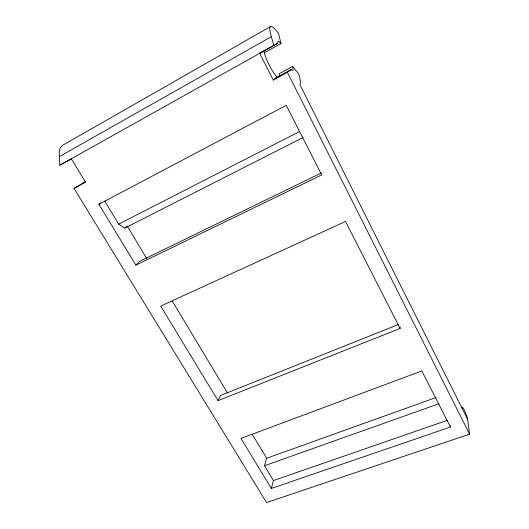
<?xml version="1.0" encoding="UTF-8"?>
<svg xmlns="http://www.w3.org/2000/svg" width="529" height="529" viewBox="0 0 529 529"><rect width="100%" height="100%" fill="white"/><g stroke="black" fill="none" stroke-linecap="round" stroke-linejoin="round"><path stroke-width="0.79" d="M400.109 328.43L345.483 221.453L160.69 306.073L218.067 400.638L400.109 328.43L400.136 326.889M450.305 425.521L450.45 427.029L271.344 488.439L273.447 480.55L264.5 465.732L266.689 458.259L252.227 434.183M218.067 400.638L220.362 395.533L398.661 324.429M100.708 202.964L98.91 204.267L135.867 265.168L139.352 261.511L321.434 172.91M104.722 201.053L118.661 224.137L124.784 228.105L126.583 226.524M273.295 80.071L277.341 77.055L276.892 76.718A16.161 3.015 63.2 0 1 269.168 64.961A16.161 3.015 63.2 0 1 264.083 51.538L264.057 50.929L259.547 53.145L273.295 80.071L287.419 72.387L291.062 69.59L291.896 70.271A16.273 2.731 63.5 0 0 292.835 67.56L292.55 66.475L279.067 73.829L279.338 74.913A16.161 3.015 63.2 0 1 279.484 76.242M462.101 408.249A6.996 1.025 68.3 0 1 464.33 410.094A6.996 1.025 68.3 0 1 467.53 419.094L469.64 434.17L266.57 502.55L74.04 188.443L85.295 181.592M270.722 26.45L63.42 144.834A29.26 13.139 58.4 0 0 59.36 156.624L59.797 165.2L71.534 158.905M59.36 156.624L271.357 36.66A32.56 5.475 63.5 0 1 278.591 33.684L281.031 43.464L264.487 52.728M59.797 165.2L277.824 43.206L278.135 41.236L279.021 41.434L281.031 43.464M259.739 53.35L277.824 43.206M275.166 78.246L291.062 69.59M74.04 188.443L85.519 182.201L71.289 158.753M98.91 204.267L286.209 105.357L321.725 174.927L135.867 265.168M118.661 224.137L299.407 131.615M124.784 228.105L303.163 137.461M266.689 458.259L436.022 397.537M264.5 465.732L438.938 403.753M273.447 480.55L447.369 420.297M292.55 66.475L298.607 73.756A32.56 5.475 63.5 0 1 299.877 84.62L467.53 419.094M271.344 488.439L240.986 438.409L421.811 370.935L450.45 427.029M127.185 226.002L146.745 258.575M172.269 301.061L227.556 393.113M287.419 72.387L469.64 434.17M271.357 36.66L273.724 45.19"/></g></svg>
